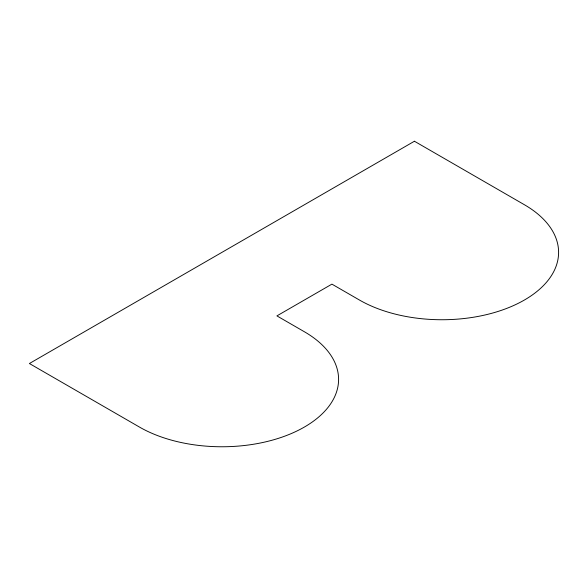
<?xml version="1.0" encoding="UTF-8"?>
<svg xmlns="http://www.w3.org/2000/svg" width="588" height="588" viewBox="0 0 588 588"><rect width="100%" height="100%" fill="white"/><g stroke="black" fill="none" stroke-linecap="round" stroke-linejoin="round"><path stroke-width="0.88" d="M414.422 141.238L29.4 363.524L139.407 427.035A116.681 67.363 0 0 0 304.415 427.035A116.681 67.363 0 0 0 304.415 331.772L276.911 315.888L331.919 284.136L359.415 300.012A116.681 67.363 0 0 0 524.423 300.012A116.681 67.363 0 0 0 524.423 204.749L414.422 141.238"/></g></svg>
